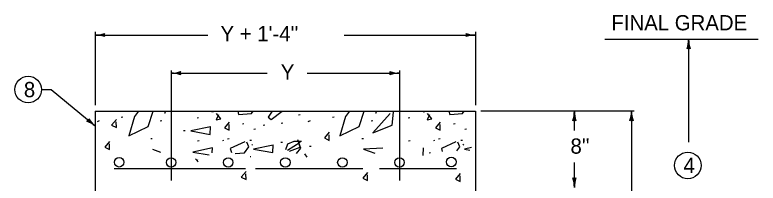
# Model space of a CAD drawing. Extents: x 997.6 to 1036.6, y 998.9 to 1022.7.
# Drawn here: x 1019.59 to 1029.35, y 1007.25 to 1009.46 of the extents above; entities that cross this region are included whole.
import ezdxf

# ---------------------------------------------------------------- set-up
doc = ezdxf.new("R2010")
doc.units = 0
doc.layers.add('Level 1', color=7, linetype='Continuous')

msp = doc.modelspace()

# ---------------------------------------------------------------- linework, layer by layer
at = {"layer": 'Level 1'}
for p, q in [((1020.6398, 1009.2366), (1020.6398, 1008.276)), ((1025.6398, 1009.2366), (1025.6398, 1008.276)), ((1020.6398, 1009.1959), (1022.1216, 1009.1959)), ((1023.9142, 1009.1959), (1025.6398, 1009.1959)), ((1029.3516, 1009.1393), (1027.3366, 1009.1393)), ((1028.4378, 1009.1393), (1028.4378, 1007.7889)), ((1021.6398, 1008.7306), (1021.6398, 1007.2846)), ((1024.6398, 1008.7306), (1024.6398, 1007.2846)), ((1021.6398, 1008.6959), (1022.9021, 1008.6959)), ((1023.4253, 1008.6959), (1024.6398, 1008.6959)), ((1019.9366, 1008.4801), (1020.0616, 1008.4801)), ((1020.0616, 1008.4801), (1020.6398, 1008.0026)), ((1020.6398, 1008.1959), (1025.6398, 1008.1959)), ((1020.6398, 1008.1959), (1020.6398, 1002.3209)), ((1025.6398, 1008.1959), (1025.6398, 1006.6959)), ((1027.722, 1008.1959), (1025.707, 1008.1959)), ((1026.9378, 1007.9433), (1026.9378, 1008.1959)), ((1027.6878, 1008.1959), (1027.6878, 1006.0736)), ((1026.9378, 1007.1959), (1026.9378, 1007.5231)), ((1020.8898, 1007.4459), (1022.6152, 1007.4459)), ((1022.7461, 1007.4459), (1024.1603, 1007.4459)), ((1024.375, 1007.4459), (1025.3898, 1007.4459))]:
    msp.add_line(p, q, dxfattribs=at)
for points in [[(1021.2115, 1008.1959), (1021.1577, 1008.1269)], [(1021.3364, 1007.9963), (1021.4038, 1008.1959)], [(1021.5693, 1008.1748), (1021.5479, 1008.1722)], [(1022.1976, 1008.1879), (1022.1763, 1008.1853)], [(1022.2614, 1008.1485), (1022.2294, 1008.0818), (1022.2934, 1008.0978), (1022.2348, 1008.1645)], [(1022.5149, 1008.1959), (1022.5268, 1008.1516)], [(1022.5268, 1008.1516), (1022.6949, 1008.1649)], [(1022.6949, 1008.1649), (1022.7174, 1008.1959)], [(1022.9684, 1008.1959), (1022.9127, 1008.1189)], [(1022.9554, 1008.0869), (1023.0994, 1008.1959)], [(1023.3364, 1008.1487), (1023.315, 1008.146)], [(1023.9845, 1008.1959), (1023.9308, 1008.1269)], [(1024.1095, 1007.9963), (1024.1768, 1008.1959)], [(1024.5176, 1008.1669), (1024.2882, 1007.9108), (1024.5416, 1008.0123), (1024.5603, 1008.1856)], [(1024.3423, 1008.1748), (1024.321, 1008.1722)], [(1024.9707, 1008.1879), (1024.9493, 1008.1853)], [(1025.0345, 1008.1485), (1025.0025, 1008.0818), (1025.0665, 1008.0978), (1025.0078, 1008.1645)], [(1025.2879, 1008.1959), (1025.2999, 1008.1516)], [(1025.2999, 1008.1516), (1025.468, 1008.1649)], [(1025.468, 1008.1649), (1025.4904, 1008.1959)], [(1020.6944, 1008.0709), (1020.6658, 1008.0589)], [(1020.9218, 1008.0883), (1020.8578, 1008.0136), (1020.9218, 1007.9816), (1020.9191, 1008.0563)], [(1021.0064, 1008.1159), (1020.9851, 1008.1133)], [(1021.1577, 1008.1269), (1021.083, 1007.8735)], [(1021.5169, 1008.0702), (1021.4956, 1008.0675)], [(1022.0013, 1008.1094), (1021.9799, 1008.1068)], [(1022.4033, 1008.0523), (1022.3393, 1007.9776), (1022.4033, 1007.9456), (1022.4006, 1008.0203)], [(1022.9127, 1008.1189), (1022.9554, 1008.0869)], [(1023.4675, 1008.0709), (1023.4355, 1008.0576)], [(1023.7795, 1008.1159), (1023.7582, 1008.1133)], [(1023.9308, 1008.1269), (1023.8561, 1007.8735)], [(1024.29, 1008.0702), (1024.2687, 1008.0675)], [(1024.7743, 1008.1094), (1024.753, 1008.1068)], [(1025.1763, 1008.0523), (1025.1123, 1007.9776), (1025.1763, 1007.9456), (1025.1737, 1008.0203)], [(1021.083, 1007.8735), (1021.3364, 1007.9963)], [(1022.1553, 1007.9909), (1021.8965, 1007.9375), (1022.1526, 1007.8922), (1022.1553, 1007.9936)], [(1022.5968, 1008.0308), (1022.5755, 1008.0282)], [(1022.7473, 1007.9589), (1022.726, 1007.9563)], [(1022.8717, 1008.0113), (1022.8503, 1008.0086)], [(1023.1073, 1008.0374), (1023.086, 1008.0348)], [(1023.8561, 1007.8735), (1024.1095, 1007.9963)], [(1025.3699, 1008.0308), (1025.3486, 1008.0282)], [(1025.5204, 1007.9589), (1025.4991, 1007.9563)], [(1021.8245, 1007.9393), (1021.8032, 1007.9366)], [(1023.7169, 1007.9203), (1023.6529, 1007.8456), (1023.7169, 1007.8136), (1023.7143, 1007.8883)], [(1020.8318, 1007.8003), (1020.7678, 1007.7257), (1020.8318, 1007.6937), (1020.8291, 1007.7683)], [(1021.3926, 1007.8345), (1021.3713, 1007.8318)], [(1022.0078, 1007.8057), (1021.9864, 1007.803)], [(1022.3259, 1007.8133), (1022.3153, 1007.8053)], [(1022.4005, 1007.8318), (1022.3791, 1007.8292)], [(1022.6059, 1007.7958), (1022.4166, 1007.7078)], [(1022.6593, 1007.7291), (1022.6353, 1007.7904)], [(1022.695, 1007.8123), (1022.6737, 1007.8096)], [(1022.71, 1007.7519), (1022.6993, 1007.7573)], [(1022.9798, 1007.7526), (1022.7212, 1007.6993), (1022.9772, 1007.6539), (1022.9798, 1007.7553)], [(1023.1008, 1007.7861), (1023.0794, 1007.7834)], [(1023.1688, 1007.7653), (1023.1415, 1007.6896)], [(1023.3341, 1007.7839), (1023.1673, 1007.681)], [(1023.2514, 1007.7973), (1023.1688, 1007.7653)], [(1023.3502, 1007.7999), (1023.2514, 1007.7973)], [(1023.3341, 1007.7226), (1023.3048, 1007.8213)], [(1023.3422, 1007.7119), (1023.3101, 1007.8026)], [(1024.1657, 1007.8345), (1024.1443, 1007.8318)], [(1024.7808, 1007.8057), (1024.7595, 1007.803)], [(1025.099, 1007.8133), (1025.0883, 1007.8053)], [(1025.1736, 1007.8318), (1025.1522, 1007.8292)], [(1025.379, 1007.7958), (1025.1897, 1007.7078)], [(1025.4323, 1007.7291), (1025.4083, 1007.7904)], [(1025.4681, 1007.8123), (1025.4468, 1007.8096)], [(1025.4831, 1007.7519), (1025.4724, 1007.7573)], [(1021.3951, 1007.6986), (1021.4984, 1007.6595)], [(1022.1814, 1007.7133), (1021.9227, 1007.66)], [(1021.9227, 1007.66), (1022.1373, 1007.6221)], [(1022.1797, 1007.6488), (1022.1814, 1007.716)], [(1022.4166, 1007.7078), (1022.4314, 1007.6528)], [(1022.4807, 1007.6421), (1022.6033, 1007.6518)], [(1022.6033, 1007.6518), (1022.6593, 1007.7291)], [(1023.1963, 1007.6713), (1023.3341, 1007.7226)], [(1023.2852, 1007.6417), (1023.3422, 1007.7119)], [(1023.4803, 1007.7337), (1023.459, 1007.731)], [(1024.4188, 1007.7093), (1024.1682, 1007.6986)], [(1024.1682, 1007.6986), (1024.314, 1007.6433)], [(1024.9518, 1007.6147), (1024.9545, 1007.716)], [(1025.1897, 1007.7078), (1025.201, 1007.6656)], [(1025.3945, 1007.6769), (1025.4323, 1007.7291)], [(1025.585, 1007.718), (1025.4943, 1007.6993)], [(1025.4943, 1007.6993), (1025.564, 1007.6869)], [(1021.9954, 1007.5324), (1021.9598, 1007.5728)], [(1021.9865, 1007.5568), (1021.9788, 1007.5407)], [(1022.6884, 1007.5963), (1022.6798, 1007.5952)], [(1023.4248, 1007.5951), (1023.3982, 1007.6372)], [(1025.0492, 1007.6486), (1025.0278, 1007.6459)], [(1022.6253, 1007.4044), (1022.5613, 1007.3298), (1022.6253, 1007.2978), (1022.6226, 1007.3724)], [(1024.2208, 1007.3924), (1024.1568, 1007.3178), (1024.2208, 1007.2858), (1024.2181, 1007.3604)], [(1025.4383, 1007.3804), (1025.3743, 1007.3058), (1025.4383, 1007.2738), (1025.4357, 1007.3484)]]:
    msp.add_lwpolyline(points, dxfattribs=at)
for centre, radius in [((1019.7616, 1008.4801), 0.175), ((1028.4273, 1007.4848), 0.175), ((1020.9569, 1007.5261), 0.0625), ((1021.6398, 1007.5234), 0.0625), ((1022.3898, 1007.5234), 0.0625), ((1023.1398, 1007.5234), 0.0625), ((1023.8898, 1007.5234), 0.0625), ((1024.6398, 1007.5234), 0.0625), ((1025.3203, 1007.5298), 0.0625)]:
    msp.add_circle(centre, radius, dxfattribs=at)
for centre, radius, start, end in [((1020.6398, 1009.5865), 0.3906, 270, 288.66878), ((1020.7884, 1009.1959), 0.0312, 138.7746, 220.89129), ((1025.4913, 1009.196), 0.0312, 318.7746, 40.89129), ((1025.6398, 1009.5865), 0.3906, 251.34716, 269.99389), ((1020.6398, 1009.5865), 0.3906, 269.98778, 270), ((1020.6398, 1008.8053), 0.3906, 71.34716, 89.99389), ((1025.6398, 1008.8053), 0.3906, 90, 108.66878), ((1025.6398, 1008.8053), 0.3906, 89.98778, 90), ((1028.0471, 1009.1393), 0.3906, 341.34716, 359.99389), ((1028.8284, 1009.1393), 0.3906, 179.98778, 180), ((1028.8284, 1009.1393), 0.3906, 180, 198.66878), ((1028.4377, 1008.9908), 0.0312, 48.7746, 130.89129), ((1021.6398, 1009.0865), 0.3906, 269.98778, 270), ((1021.6398, 1009.0865), 0.3906, 270, 288.66878), ((1021.6398, 1008.3053), 0.3906, 71.34716, 89.99389), ((1021.7884, 1008.6959), 0.0312, 138.7746, 220.89129), ((1024.4913, 1008.696), 0.0312, 318.7746, 40.89129), ((1024.6398, 1008.3053), 0.3906, 90, 108.66878), ((1024.6398, 1009.0865), 0.3906, 251.34716, 269.99389), ((1024.6398, 1008.3053), 0.3906, 89.98778, 90), ((1026.5471, 1008.1959), 0.3906, 341.34716, 359.99389), ((1027.3284, 1008.1959), 0.3906, 179.98778, 180), ((1027.3284, 1008.1959), 0.3906, 180, 198.66878), ((1027.2971, 1008.1959), 0.3906, 341.34716, 359.99389), ((1028.0784, 1008.1959), 0.3906, 179.98778, 180), ((1028.0784, 1008.1959), 0.3906, 180, 198.66878), ((1020.5253, 1008.0972), 0.0312, 279.22581, 1.34251), ((1020.3911, 1007.7014), 0.3906, 50.45122, 69.12), ((1020.8886, 1008.3038), 0.3906, 211.79838, 230.44511), ((1026.9377, 1008.0474), 0.0312, 48.7746, 130.89129), ((1027.6877, 1008.0474), 0.0312, 48.7746, 130.89129), ((1020.3911, 1007.7014), 0.3906, 50.43899, 50.45122), ((1026.9378, 1007.3445), 0.0312, 228.7746, 310.89129), ((1026.5471, 1007.1959), 0.3906, 0, 18.66878), ((1027.3284, 1007.1959), 0.3906, 161.34716, 179.99389)]:
    msp.add_arc(centre, radius, start, end, dxfattribs=at)

# ---------------------------------------------------------------- texts
for s, p in [('FINAL GRADE', (1027.424, 1009.2581)), ("Y + 1'-4''", (1022.2882, 1009.1148)), ('Y', (1023.0798, 1008.6105)), ('8', (1019.7049, 1008.3801)), ("8''", (1026.8862, 1007.6385)), ('4', (1028.3706, 1007.3848))]:
    msp.add_text(s, height=0.2, dxfattribs=at).set_placement(p)

doc.saveas('drawing.dxf')
